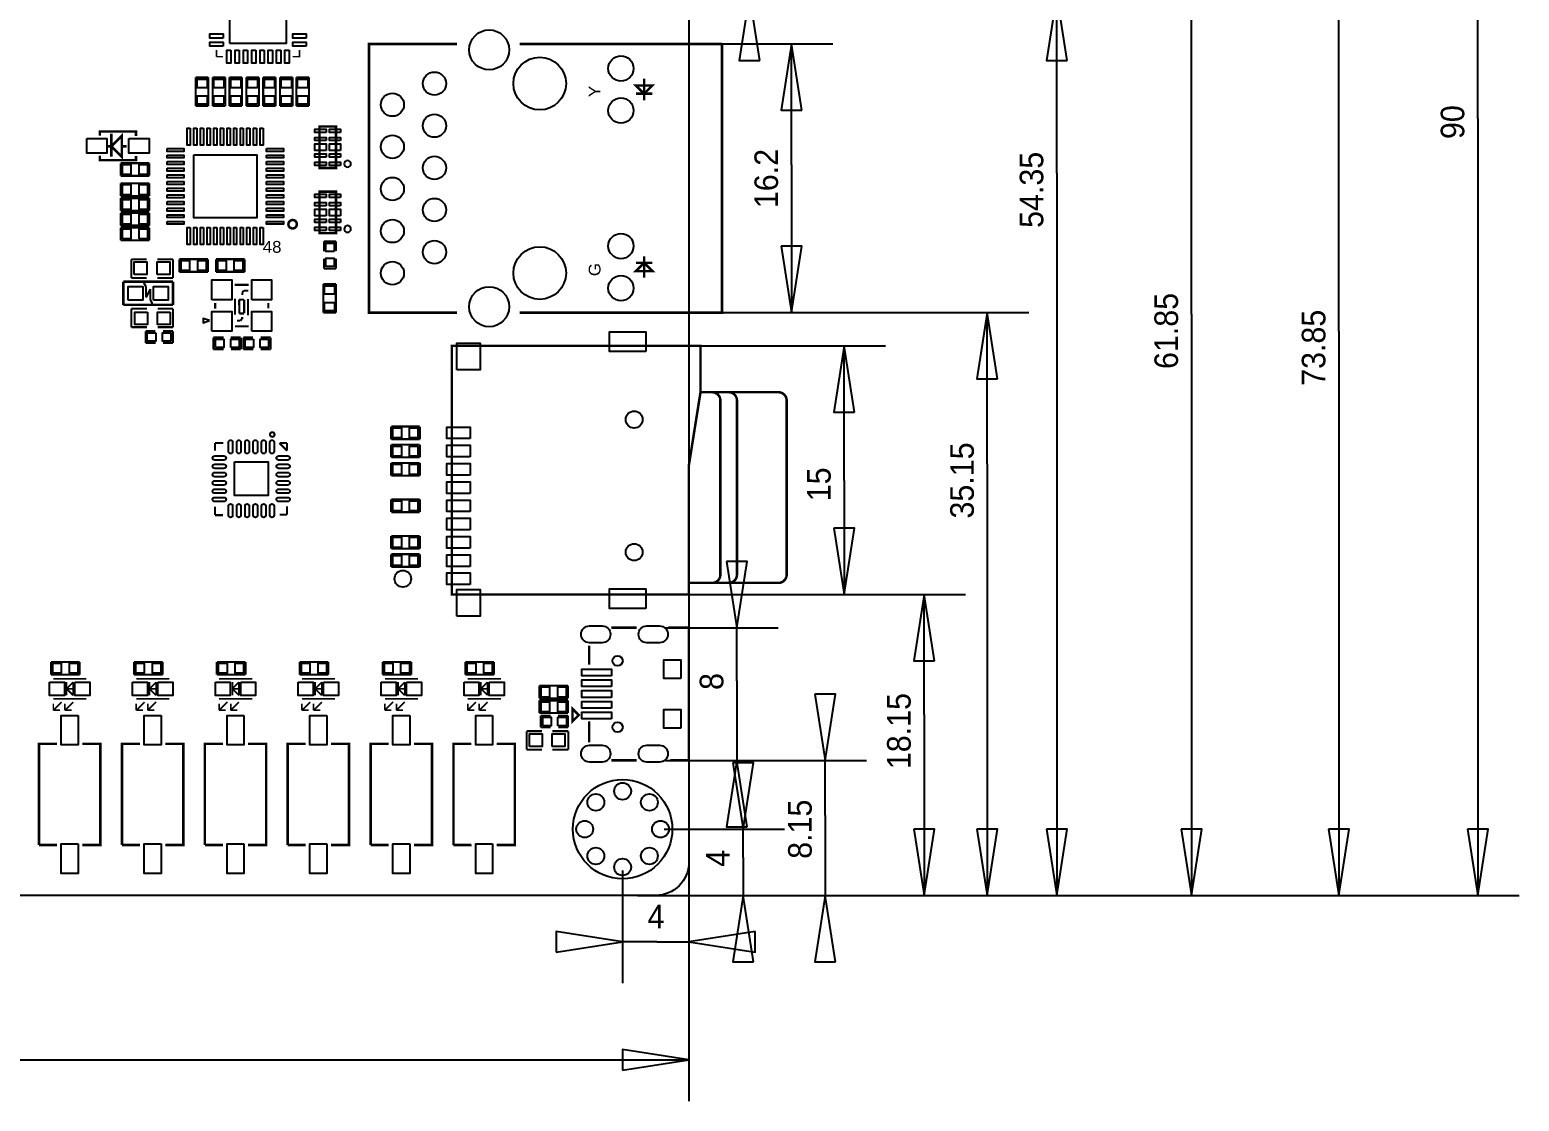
# Model space of a CAD drawing. Extents: x -24 to 175, y -12 to 101.
# Drawn here: x 85.2 to 175.1, y -12.4 to 52.2 of the extents above; entities that cross this region are included whole.
import ezdxf

# ---------------------------------------------------------------- set-up
doc = ezdxf.new("R2010")
doc.units = 0
for name, color, linetype in [('BG_LABEL', 1, 'CONTINUOUS'), ('BG_LABEL-1', 2, 'CONTINUOUS'), ('BG_OUTLINE', 3, 'CONTINUOUS'), ('PG_SILKSCREEN_TOP', 4, 'CONTINUOUS'), ('PIN_TOP', 5, 'CONTINUOUS')]:
    doc.layers.add(name, color=color, linetype=linetype)

msp = doc.modelspace()

# ---------------------------------------------------------------- linework, layer by layer
at = {"layer": 'BG_LABEL'}
for points in [[(164.211, 34.036), (164.211, 73.850119)], [(155.321, 35.052), (155.321, 61.850118)], [(147.193, 43.561), (147.193, 54.350107)], [(123.400134, 51.350164), (133.690995, 51.350164)], [(131.191, 44.069), (131.191, 51.350164)], [(131.191, 44.069), (131.191, 35.150044)], [(147.193, 43.561), (147.193, 0)], [(123.400134, 35.150044), (133.690995, 35.150044)], [(125.358982, 35.150044), (145.501995, 35.150044)], [(143.002, 26.035), (143.002, 35.150044)], [(155.321, 35.052), (155.321, 0)], [(164.211, 34.036), (164.211, 0)], [(120.699886, 33.150023), (136.865995, 33.150023)], [(134.366, 25.019), (134.366, 33.150023)], [(143.002, 26.035), (143.002, 0)], [(134.366, 25.019), (134.366, 18.149799)], [(120.349874, 18.149799), (136.865995, 18.149799)], [(126.278894, 18.149799), (141.691995, 18.149799)], [(139.192, 10.922), (139.192, 18.149799)], [(123.5869, 16.149803), (130.388995, 16.149803)], [(127.889, 12.954), (127.889, 16.149803)], [(127.889, 12.954), (127.889, 8.149819)], [(139.192, 10.922), (139.192, 0)], [(123.5869, 8.149819), (130.388995, 8.149819)], [(126.911329, 8.149819), (135.722995, 8.149819)], [(133.223, 4.826), (133.223, 8.149819)], [(133.223, 4.826), (133.223, 0)], [(121.909281, 0), (166.710995, 0)], [(122.771738, 0), (157.820995, 0)], [(123.231656, 0), (149.692995, 0)], [(124.582809, 0), (145.501995, 0)], [(124.640289, 0), (135.722995, 0)], [(125.272724, 0), (141.691995, 0)]]:
    msp.add_lwpolyline(points, dxfattribs=at)
for points in [[(129.275992, 50.350115), (128.651, 54.350107), (128.026008, 50.350115)], [(147.817992, 50.350115), (147.193, 54.350107), (146.568008, 50.350115)], [(131.815992, 47.350172), (131.191, 51.350164), (130.566008, 47.350172)], [(130.566008, 39.150036), (131.191, 35.150044), (131.815992, 39.150036)], [(143.626992, 31.150052), (143.002, 35.150044), (142.377008, 31.150052)], [(134.990992, 29.150031), (134.366, 33.150023), (133.741008, 29.150031)], [(133.741008, 22.149791), (134.366, 18.149799), (134.990992, 22.149791)], [(127.264008, 20.149795), (127.889, 16.149803), (128.513992, 20.149795)], [(139.816992, 14.149807), (139.192, 18.149799), (138.567008, 14.149807)], [(132.598008, 12.149811), (133.223, 8.149819), (133.847992, 12.149811)], [(128.513992, 4.149827), (127.889, 8.149819), (127.264008, 4.149827)], [(138.567008, 3.999992), (139.192, 0), (139.816992, 3.999992)], [(142.377008, 3.999992), (143.002, 0), (143.626992, 3.999992)], [(146.568008, 3.999992), (147.193, 0), (147.817992, 3.999992)], [(154.696008, 3.999992), (155.321, 0), (155.945992, 3.999992)], [(163.586008, 3.999992), (164.211, 0), (164.835992, 3.999992)], [(133.847992, -3.999992), (133.223, 0), (132.598008, -3.999992)]]:
    msp.add_lwpolyline(points, close=True, dxfattribs=at)
at = {"layer": 'BG_LABEL-1'}
for points in [[(172.593, 46.863), (172.593, 89.999998)], [(172.593, 46.863), (172.593, 0)], [(123.499982, 4.000043), (130.769995, 4.000043)], [(128.27, 2.286), (128.27, 4.000043)], [(125.000004, 1.834515), (125.000004, -5.293995)], [(128.27, 2.286), (128.27, 0)], [(120.999987, 1.500048), (120.999987, -5.293995)], [(124.827335, 0), (130.769995, 0)], [(125.244022, 0), (175.092995, 0)], [(125.000004, -0.379044), (125.000004, -12.405995)], [(123.063, -2.794), (120.999987, -2.794)], [(123.063, -2.794), (125.000004, -2.794)], [(57.531, -9.906), (125.000004, -9.906)]]:
    msp.add_lwpolyline(points, dxfattribs=at)
for points in [[(127.645008, 8.000035), (128.27, 4.000043), (128.894992, 8.000035)], [(171.968008, 3.999992), (172.593, 0), (173.217992, 3.999992)], [(128.894992, -3.999992), (128.27, 0), (127.645008, -3.999992)], [(116.999995, -3.418992), (120.999987, -2.794), (116.999995, -2.169008)], [(128.999996, -2.169008), (125.000004, -2.794), (128.999996, -3.418992)], [(121.000012, -10.530992), (125.000004, -9.906), (121.000012, -9.281008)]]:
    msp.add_lwpolyline(points, close=True, dxfattribs=at)
at = {"layer": 'BG_OUTLINE'}
msp.add_lwpolyline([(0, 1.999996), (0, 88.000002, -0.414213), (1.999996, 89.999998), (123.000008, 89.999998, -0.414212), (125.000004, 88.000002), (125.000004, 1.999996, -0.414212), (123.000008, 0), (1.999996, 0, -0.414212)], format="xyb", close=True, dxfattribs=at)
at = {"layer": 'PG_SILKSCREEN_TOP'}
for points, const_width in [([(111.000108, 51.350164), (105.700144, 51.350164), (105.700144, 35.150044), (111.000108, 35.150044)], 0.150114), ([(114.800202, 35.150044), (127.000076, 35.150044), (127.000076, 51.350164)], 0.150114), ([(127.000076, 51.350164), (114.800202, 51.350164)], 0.150114), ([(96.50001, 50.986004), (96.50001, 50.586005)], 0.1), ([(96.50001, 50.586005), (96.900009, 50.586005)], 0.1), ([(101.100001, 50.586005), (101.5, 50.586005), (101.5, 50.986004)], 0.1), ([(96.012, 49.331905), (95.25, 49.331905)], 0.127), ([(95.25, 49.331905), (95.25, 47.604705)], 0.127), ([(96.012, 47.604705), (96.012, 49.331905)], 0.127), ([(97.028, 49.331905), (96.266, 49.331905)], 0.127), ([(96.266, 49.331905), (96.266, 47.604705)], 0.127), ([(97.028, 47.604705), (97.028, 49.331905)], 0.127), ([(98.044, 49.331905), (97.282, 49.331905)], 0.127), ([(97.282, 49.331905), (97.282, 47.604705)], 0.127), ([(98.044, 47.604705), (98.044, 49.331905)], 0.127), ([(99.06, 49.331905), (98.298, 49.331905)], 0.127), ([(98.298, 49.331905), (98.298, 47.604705)], 0.127), ([(99.06, 47.604705), (99.06, 49.331905)], 0.127), ([(100.076, 49.331905), (99.314, 49.331905)], 0.127), ([(99.314, 49.331905), (99.314, 47.604705)], 0.127), ([(100.076, 47.604705), (100.076, 49.331905)], 0.127), ([(101.092, 49.331905), (100.33, 49.331905)], 0.127), ([(100.33, 49.331905), (100.33, 47.604705)], 0.127), ([(101.092, 47.604705), (101.092, 49.331905)], 0.127), ([(102.0826, 49.331905), (101.3206, 49.331905)], 0.127), ([(101.3206, 49.331905), (101.3206, 47.604705)], 0.127), ([(102.0826, 47.604705), (102.0826, 49.331905)], 0.127), ([(122.30006, 48.35017), (122.30006, 49.250092)], 0.150114), ([(95.25, 47.604705), (96.012, 47.604705)], 0.127), ([(96.266, 47.604705), (97.028, 47.604705)], 0.127), ([(97.282, 47.604705), (98.044, 47.604705)], 0.127), ([(98.298, 47.604705), (99.06, 47.604705)], 0.127), ([(99.314, 47.604705), (100.076, 47.604705)], 0.127), ([(100.33, 47.604705), (101.092, 47.604705)], 0.127), ([(101.3206, 47.604705), (102.0826, 47.604705)], 0.127), ([(121.800188, 48.35017), (122.800186, 48.35017)], 0.150114), ([(122.30006, 48.35017), (122.30006, 47.95012)], 0.150114), ([(91.6432, 45.8089), (91.6432, 46.0756), (89.4588, 46.0756), (89.4588, 45.8216)], 0.1524), ([(90.152195, 45.181495), (90.787195, 44.546495), (90.787195, 45.816495), (90.152195, 45.181495), (89.938911, 45.181495)], 0.1524), ([(90.152195, 44.546495), (90.152195, 45.943495)], 0.1524), ([(90.787195, 45.181495), (91.074189, 45.181495)], 0.1524), ([(89.4588, 44.6151), (89.4588, 44.3484), (91.6432, 44.3484), (91.6432, 44.6024)], 0.1524), ([(92.4433, 44.163005), (90.7161, 44.163005)], 0.127), ([(90.7161, 44.163005), (90.7161, 43.401005)], 0.127), ([(92.4433, 43.401005), (92.4433, 44.163005)], 0.127), ([(90.7161, 43.401005), (92.4433, 43.401005)], 0.127), ([(90.715998, 42.943805), (90.715998, 42.181805)], 0.127), ([(92.443198, 42.943805), (90.715998, 42.943805)], 0.127), ([(90.715998, 42.181805), (92.443198, 42.181805)], 0.127), ([(92.443198, 42.181805), (92.443198, 42.943805)], 0.127), ([(90.7161, 42.054805), (90.7161, 41.292805)], 0.127), ([(92.4433, 42.054805), (90.7161, 42.054805)], 0.127), ([(90.7161, 41.292805), (92.4433, 41.292805)], 0.127), ([(92.4433, 41.292805), (92.4433, 42.054805)], 0.127), ([(92.4433, 41.165805), (90.7161, 41.165805)], 0.127), ([(90.7161, 41.165805), (90.7161, 40.403805)], 0.127), ([(90.7161, 40.403805), (92.4433, 40.403805)], 0.127), ([(92.4433, 40.403805), (92.4433, 41.165805)], 0.127), ([(90.7161, 40.276805), (90.7161, 39.514805)], 0.127), ([(92.4433, 40.276805), (90.7161, 40.276805)], 0.127), ([(90.7161, 39.514805), (92.4433, 39.514805)], 0.127), ([(92.4433, 39.514805), (92.4433, 40.276805)], 0.127), ([(102.990396, 39.448003), (103.701596, 39.448003)], 0.127), ([(102.990396, 38.838403), (102.990396, 39.448003)], 0.127), ([(103.701596, 39.448003), (103.701596, 38.863803)], 0.127), ([(92.2909, 38.361595), (91.3638, 38.361595)], 0.127), ([(91.3638, 38.361595), (91.3638, 37.243995)], 0.127), ([(92.9259, 38.361595), (93.8784, 38.361595)], 0.127), ([(93.8784, 38.361595), (93.8784, 37.243995)], 0.127), ([(94.2594, 38.371805), (94.2594, 37.609805)], 0.127), ([(95.9866, 38.371805), (94.2594, 38.371805)], 0.127), ([(95.9866, 37.609805), (95.9866, 38.371805)], 0.127), ([(96.464603, 38.371805), (96.464603, 37.609805)], 0.127), ([(98.191803, 38.371805), (96.464603, 38.371805)], 0.127), ([(98.191803, 37.609805), (98.191803, 38.371805)], 0.127), ([(102.990396, 37.797003), (102.990396, 38.406603)], 0.127), ([(102.990396, 37.797003), (103.701596, 37.797003)], 0.127), ([(103.701596, 37.797003), (103.701596, 38.406603)], 0.127), ([(122.800186, 38.150038), (121.800188, 38.150038)], 0.150114), ([(122.30006, 38.150038), (122.30006, 38.550088)], 0.150114), ([(122.30006, 38.150038), (122.30006, 37.250116)], 0.150114), ([(90.878406, 37.016893), (93.8784, 37.016893)], 0.150012), ([(90.878406, 35.616896), (90.878406, 37.016893)], 0.150012), ([(91.3638, 37.243995), (92.2909, 37.243995)], 0.127), ([(92.124403, 36.951895), (92.251403, 36.697895)], 0.127), ([(93.8784, 37.243995), (92.9259, 37.243995)], 0.127), ([(93.8784, 37.016893), (93.8784, 35.616896)], 0.150012), ([(94.2594, 37.609805), (95.9866, 37.609805)], 0.127), ([(96.464603, 37.609805), (98.191803, 37.609805)], 0.127), ([(97.587308, 36.827714), (98.447301, 36.827714)], 0.127), ([(103.701596, 36.877244), (102.939596, 36.877244)], 0.127), ([(102.939596, 36.877244), (102.939596, 35.150044)], 0.127), ([(103.701596, 35.150044), (103.701596, 36.877244)], 0.127), ([(92.251403, 36.697895), (92.251403, 36.062895)], 0.127), ([(92.251403, 36.062895), (92.505403, 36.570895)], 0.127), ([(92.505403, 36.570895), (92.505403, 35.935895)], 0.127), ([(92.505403, 35.935895), (92.632403, 35.681895)], 0.127), ([(97.617204, 35.01771), (97.617204, 35.987812)], 0.127), ([(98.167215, 35.927817), (97.867216, 35.927817)], 0.127), ([(97.867216, 35.927817), (97.877122, 35.097695)], 0.127), ([(98.057208, 36.367695), (98.167215, 36.477702)], 0.127), ([(98.057208, 36.217911), (98.057208, 36.367695)], 0.127), ([(98.167215, 36.477702), (98.42721, 36.477702)], 0.127), ([(98.167215, 35.097695), (98.167215, 35.927817)], 0.127), ([(98.40722, 34.987814), (98.40722, 35.977805)], 0.127), ([(93.8784, 35.616896), (90.878406, 35.616896)], 0.150012), ([(91.3638, 34.272195), (91.3638, 35.389795)], 0.127), ([(91.3638, 35.389795), (92.3163, 35.389795)], 0.127), ([(93.8784, 35.389795), (92.9513, 35.389795)], 0.127), ([(93.8784, 34.272195), (93.8784, 35.389795)], 0.127), ([(96.417105, 35.397694), (96.417105, 35.727894)], 0.127), ([(97.877122, 35.097695), (98.167215, 35.097695)], 0.127), ([(99.627106, 35.407905), (99.627106, 35.727894)], 0.127), ([(102.939596, 35.150044), (103.701596, 35.150044)], 0.127), ([(92.3163, 34.272195), (91.3638, 34.272195)], 0.127), ([(92.9513, 34.272195), (93.8784, 34.272195)], 0.127), ([(97.60712, 34.327897), (98.437217, 34.327897)], 0.127), ([(97.727211, 34.667698), (97.947201, 34.667698)], 0.127), ([(97.947201, 34.667698), (98.047302, 34.767799)], 0.127), ([(98.047302, 34.767799), (98.047302, 34.877807)], 0.127), ([(92.224606, 34.030895), (92.808806, 34.030895)], 0.127), ([(92.224606, 33.319695), (92.224606, 34.030895)], 0.127), ([(92.834206, 33.319695), (92.224606, 33.319695)], 0.127), ([(93.875606, 34.030895), (93.266006, 34.030895)], 0.127), ([(93.875606, 33.319695), (93.266006, 33.319695)], 0.127), ([(93.875606, 33.319695), (93.875606, 34.030895)], 0.127), ([(96.316902, 33.647405), (96.316902, 32.936205)], 0.127), ([(96.316902, 33.647405), (96.926502, 33.647405)], 0.127), ([(97.358302, 33.647405), (97.967902, 33.647405)], 0.127), ([(97.967902, 33.647405), (97.967902, 32.936205)], 0.127), ([(98.120098, 33.647405), (98.704298, 33.647405)], 0.127), ([(98.120098, 32.936205), (98.120098, 33.647405)], 0.127), ([(99.771098, 33.647405), (99.161498, 33.647405)], 0.127), ([(99.771098, 32.936205), (99.771098, 33.647405)], 0.127), ([(96.316902, 32.936205), (96.926502, 32.936205)], 0.127), ([(97.967902, 32.936205), (97.383702, 32.936205)], 0.127), ([(98.729698, 32.936205), (98.120098, 32.936205)], 0.127), ([(99.771098, 32.936205), (99.161498, 32.936205)], 0.127), ([(125.700003, 30.349927), (126.399773, 30.349927)], 0.150114), ([(126.299951, 30.349927), (127.399771, 30.349927)], 0.150114), ([(126.899899, 29.849801), (126.899899, 19.349949)], 0.150114), ([(127.399771, 30.349927), (130.399765, 30.349927)], 0.150114), ([(127.899897, 29.849801), (127.899897, 19.349949)], 0.150114), ([(130.899891, 29.849801), (130.899891, 19.349949)], 0.150114), ([(108.766102, 28.280792), (107.038902, 28.280792)], 0.127), ([(107.038902, 28.280792), (107.038902, 27.518792)], 0.127), ([(108.766102, 27.518792), (108.766102, 28.280792)], 0.127), ([(96.413193, 27.284909), (96.921193, 27.284909)], 0.127), ([(96.413193, 26.827709), (96.413193, 27.284909)], 0.127), ([(100.759412, 26.827709), (100.302212, 27.284909)], 0.127), ([(100.302212, 27.284909), (100.759412, 27.284909)], 0.127), ([(100.759412, 27.284909), (100.759412, 26.827709)], 0.127), ([(107.038902, 27.518792), (108.766102, 27.518792)], 0.127), ([(108.766102, 27.180997), (107.038902, 27.180997)], 0.127), ([(107.038902, 27.180997), (107.038902, 26.418997)], 0.127), ([(108.766102, 26.418997), (108.766102, 27.180997)], 0.127), ([(107.038902, 26.418997), (108.766102, 26.418997)], 0.127), ([(108.766102, 26.080949), (107.038902, 26.080949)], 0.127), ([(107.038902, 26.080949), (107.038902, 25.318949)], 0.127), ([(108.766102, 25.318949), (108.766102, 26.080949)], 0.127), ([(107.038902, 25.318949), (108.766102, 25.318949)], 0.127), ([(96.413193, 22.938689), (96.413193, 23.446689)], 0.127), ([(100.759412, 22.964089), (100.759412, 23.472089)], 0.127), ([(108.766102, 23.880801), (107.038902, 23.880801)], 0.127), ([(107.038902, 23.880801), (107.038902, 23.118801)], 0.127), ([(108.766102, 23.118801), (108.766102, 23.880801)], 0.127), ([(96.895793, 22.938689), (96.413193, 22.938689)], 0.127), ([(100.302212, 22.964089), (100.759412, 22.964089)], 0.127), ([(107.038902, 23.118801), (108.766102, 23.118801)], 0.127), ([(108.766102, 21.680907), (107.038902, 21.680907)], 0.127), ([(107.038902, 21.680907), (107.038902, 20.918907)], 0.127), ([(108.766102, 20.918907), (108.766102, 21.680907)], 0.127), ([(107.038902, 20.918907), (108.766102, 20.918907)], 0.127), ([(108.766102, 20.580807), (107.038902, 20.580807)], 0.127), ([(107.038902, 20.580807), (107.038902, 19.818807)], 0.127), ([(107.038902, 19.818807), (108.766102, 19.818807)], 0.127), ([(108.766102, 19.818807), (108.766102, 20.580807)], 0.127), ([(126.399773, 18.849823), (124.999979, 18.849823)], 0.150114), ([(127.399771, 18.849823), (126.399773, 18.849823)], 0.150114), ([(130.399765, 18.849823), (127.399771, 18.849823)], 0.150114), ([(120.324905, 16.149803), (121.848905, 16.149803)], 0.1524), ([(123.753905, 16.149803), (125.000004, 16.149803), (125.000004, 8.149819), (123.880905, 8.149819)], 0.1524), ([(118.980001, 13.927811), (118.980001, 15.070811)], 0.1524), ([(88.248084, 14.085011), (86.520884, 14.085011)], 0.127), ([(86.520884, 14.085011), (86.520884, 13.323011)], 0.127), ([(88.248084, 13.323011), (88.248084, 14.085011)], 0.127), ([(93.248074, 14.085011), (91.520874, 14.085011)], 0.127), ([(91.520874, 14.085011), (91.520874, 13.323011)], 0.127), ([(93.248074, 13.323011), (93.248074, 14.085011)], 0.127), ([(98.248089, 14.085011), (96.520889, 14.085011)], 0.127), ([(96.520889, 14.085011), (96.520889, 13.323011)], 0.127), ([(98.248089, 13.323011), (98.248089, 14.085011)], 0.127), ([(103.248079, 14.085011), (101.520879, 14.085011)], 0.127), ([(101.520879, 14.085011), (101.520879, 13.323011)], 0.127), ([(103.248079, 13.323011), (103.248079, 14.085011)], 0.127), ([(108.248094, 14.085011), (106.520894, 14.085011)], 0.127), ([(106.520894, 14.085011), (106.520894, 13.323011)], 0.127), ([(108.248094, 13.323011), (108.248094, 14.085011)], 0.127), ([(113.24811, 14.085011), (111.52091, 14.085011)], 0.127), ([(111.52091, 14.085011), (111.52091, 13.323011)], 0.127), ([(113.24811, 13.323011), (113.24811, 14.085011)], 0.127), ([(86.520884, 13.323011), (88.248084, 13.323011)], 0.127), ([(86.656316, 13.067005), (88.656312, 13.067005)], 0.100101), ([(87.456416, 12.467107), (87.856517, 12.867107)], 0.100101), ([(87.456416, 12.867107), (87.456416, 12.067108)], 0.100101), ([(87.856517, 12.867107), (87.856517, 12.067108)], 0.100101), ([(91.520874, 13.323011), (93.248074, 13.323011)], 0.127), ([(91.656306, 13.067005), (93.656302, 13.067005)], 0.100101), ([(92.456406, 12.467107), (92.856507, 12.867107)], 0.100101), ([(92.456406, 12.867107), (92.456406, 12.067108)], 0.100101), ([(92.856507, 12.867107), (92.856507, 12.067108)], 0.100101), ([(96.520889, 13.323011), (98.248089, 13.323011)], 0.127), ([(96.656296, 13.067005), (98.656292, 13.067005)], 0.100101), ([(97.456396, 12.467107), (97.856497, 12.867107)], 0.100101), ([(97.456396, 12.867107), (97.456396, 12.067108)], 0.100101), ([(97.856497, 12.867107), (97.856497, 12.067108)], 0.100101), ([(101.520879, 13.323011), (103.248079, 13.323011)], 0.127), ([(101.656312, 13.067005), (103.656308, 13.067005)], 0.100101), ([(102.456412, 12.467107), (102.856513, 12.867107)], 0.100101), ([(102.456412, 12.867107), (102.456412, 12.067108)], 0.100101), ([(102.856513, 12.867107), (102.856513, 12.067108)], 0.100101), ([(106.520894, 13.323011), (108.248094, 13.323011)], 0.127), ([(106.656302, 13.067005), (108.656298, 13.067005)], 0.100101), ([(107.456402, 12.467107), (107.856503, 12.867107)], 0.100101), ([(107.456402, 12.867107), (107.456402, 12.067108)], 0.100101), ([(107.856503, 12.867107), (107.856503, 12.067108)], 0.100101), ([(111.52091, 13.323011), (113.24811, 13.323011)], 0.127), ([(111.656317, 13.067005), (113.656313, 13.067005)], 0.100101), ([(112.456417, 12.467107), (112.856518, 12.867107)], 0.100101), ([(112.456417, 12.867107), (112.456417, 12.067108)], 0.100101), ([(112.856518, 12.867107), (112.856518, 12.067108)], 0.100101), ([(117.708705, 12.650292), (115.981505, 12.650292)], 0.127), ([(115.981505, 12.650292), (115.981505, 11.888292)], 0.127), ([(117.708705, 11.888292), (117.708705, 12.650292)], 0.127), ([(86.656316, 11.86721), (88.656312, 11.86721)], 0.100101), ([(87.156417, 11.667007), (86.656316, 11.16711)], 0.100101), ([(87.856517, 11.667007), (87.356315, 11.16711)], 0.100101), ([(87.406404, 12.467107), (87.906504, 12.467107)], 0.100101), ([(87.856517, 12.067108), (87.456416, 12.467107)], 0.100101), ([(91.656306, 11.86721), (93.656302, 11.86721)], 0.100101), ([(92.156407, 11.667007), (91.656306, 11.16711)], 0.100101), ([(92.856507, 11.667007), (92.356305, 11.16711)], 0.100101), ([(92.406394, 12.467107), (92.906494, 12.467107)], 0.100101), ([(92.856507, 12.067108), (92.456406, 12.467107)], 0.100101), ([(96.656296, 11.86721), (98.656292, 11.86721)], 0.100101), ([(97.156397, 11.667007), (96.656296, 11.16711)], 0.100101), ([(97.856497, 11.667007), (97.356295, 11.16711)], 0.100101), ([(97.406384, 12.467107), (97.906484, 12.467107)], 0.100101), ([(97.856497, 12.067108), (97.456396, 12.467107)], 0.100101), ([(101.656312, 11.86721), (103.656308, 11.86721)], 0.100101), ([(102.156412, 11.667007), (101.656312, 11.16711)], 0.100101), ([(102.856513, 11.667007), (102.35631, 11.16711)], 0.100101), ([(102.406399, 12.467107), (102.9065, 12.467107)], 0.100101), ([(102.856513, 12.067108), (102.456412, 12.467107)], 0.100101), ([(106.656302, 11.86721), (108.656298, 11.86721)], 0.100101), ([(107.156402, 11.667007), (106.656302, 11.16711)], 0.100101), ([(107.856503, 11.667007), (107.3563, 11.16711)], 0.100101), ([(107.406389, 12.467107), (107.90649, 12.467107)], 0.100101), ([(107.856503, 12.067108), (107.456402, 12.467107)], 0.100101), ([(111.656317, 11.86721), (113.656313, 11.86721)], 0.100101), ([(112.156418, 11.667007), (111.656317, 11.16711)], 0.100101), ([(112.856518, 11.667007), (112.356316, 11.16711)], 0.100101), ([(112.406405, 12.467107), (112.906505, 12.467107)], 0.100101), ([(112.856518, 12.067108), (112.456417, 12.467107)], 0.100101), ([(115.981505, 11.888292), (117.708705, 11.888292)], 0.127), ([(117.708705, 11.761292), (115.981505, 11.761292)], 0.127), ([(115.981505, 11.761292), (115.981505, 10.999292)], 0.127), ([(117.708705, 10.999292), (117.708705, 11.761292)], 0.127), ([(86.656316, 11.567211), (86.656316, 11.16711)], 0.100101), ([(86.656316, 11.16711), (87.056417, 11.16711)], 0.100101), ([(87.356315, 11.567211), (87.356315, 11.16711)], 0.100101), ([(87.356315, 11.16711), (87.756416, 11.16711)], 0.100101), ([(91.656306, 11.567211), (91.656306, 11.16711)], 0.100101), ([(91.656306, 11.16711), (92.056407, 11.16711)], 0.100101), ([(92.356305, 11.567211), (92.356305, 11.16711)], 0.100101), ([(92.356305, 11.16711), (92.756406, 11.16711)], 0.100101), ([(96.656296, 11.567211), (96.656296, 11.16711)], 0.100101), ([(96.656296, 11.16711), (97.056397, 11.16711)], 0.100101), ([(97.356295, 11.567211), (97.356295, 11.16711)], 0.100101), ([(97.356295, 11.16711), (97.756396, 11.16711)], 0.100101), ([(101.656312, 11.567211), (101.656312, 11.16711)], 0.100101), ([(101.656312, 11.16711), (102.056413, 11.16711)], 0.100101), ([(102.35631, 11.567211), (102.35631, 11.16711)], 0.100101), ([(102.35631, 11.16711), (102.756411, 11.16711)], 0.100101), ([(106.656302, 11.567211), (106.656302, 11.16711)], 0.100101), ([(106.656302, 11.16711), (107.056403, 11.16711)], 0.100101), ([(107.3563, 11.567211), (107.3563, 11.16711)], 0.100101), ([(107.3563, 11.16711), (107.756401, 11.16711)], 0.100101), ([(111.656317, 11.567211), (111.656317, 11.16711)], 0.100101), ([(111.656317, 11.16711), (112.056418, 11.16711)], 0.100101), ([(112.356316, 11.567211), (112.356316, 11.16711)], 0.100101), ([(112.356316, 11.16711), (112.756417, 11.16711)], 0.100101), ([(115.981505, 10.999292), (117.708705, 10.999292)], 0.127), ([(116.057705, 10.846892), (116.057705, 10.135692)], 0.127), ([(116.057705, 10.846892), (116.667305, 10.846892)], 0.127), ([(117.099105, 10.846892), (117.708705, 10.846892)], 0.127), ([(117.708705, 10.846892), (117.708705, 10.135692)], 0.127), ([(116.133905, 9.907092), (115.206805, 9.907092)], 0.127), ([(115.206805, 9.907092), (115.206805, 8.789492)], 0.127), ([(116.057705, 10.135692), (116.667305, 10.135692)], 0.127), ([(116.768905, 9.907092), (117.721405, 9.907092)], 0.127), ([(117.708705, 10.135692), (117.124505, 10.135692)], 0.127), ([(117.721405, 9.907092), (117.721405, 8.789492)], 0.127), ([(118.980001, 9.228811), (118.980001, 10.498811)], 0.1524), ([(85.796603, 3.042006), (85.796603, 9.142019), (86.88451, 9.142019)], 0.1524), ([(88.40851, 9.142019), (89.496417, 9.142019), (89.496417, 3.042006), (88.40851, 3.042006)], 0.1524), ([(90.796593, 3.042006), (90.796593, 9.142019), (91.8845, 9.142019)], 0.1524), ([(93.4085, 9.142019), (94.496407, 9.142019), (94.496407, 3.042006), (93.4085, 3.042006)], 0.1524), ([(95.796583, 3.042006), (95.796583, 9.142019), (96.88449, 9.142019)], 0.1524), ([(98.40849, 9.142019), (99.496397, 9.142019), (99.496397, 3.042006), (98.40849, 3.042006)], 0.1524), ([(100.796598, 3.042006), (100.796598, 9.142019), (101.884505, 9.142019)], 0.1524), ([(103.408505, 9.142019), (104.496413, 9.142019), (104.496413, 3.042006), (103.408505, 3.042006)], 0.1524), ([(105.796588, 3.042006), (105.796588, 9.142019), (106.884495, 9.142019)], 0.1524), ([(108.408495, 9.142019), (109.496403, 9.142019), (109.496403, 3.042006), (108.408495, 3.042006)], 0.1524), ([(110.796603, 3.042006), (110.796603, 9.142019), (111.884511, 9.142019)], 0.1524), ([(113.408511, 9.142019), (114.496418, 9.142019), (114.496418, 3.042006), (113.408511, 3.042006)], 0.1524), ([(115.206805, 8.789492), (116.133905, 8.789492)], 0.127), ([(117.721405, 8.789492), (116.768905, 8.789492)], 0.127), ([(121.848905, 8.149819), (120.324905, 8.149819)], 0.1524), ([(86.88451, 3.044012), (85.796603, 3.042006)], 0.1524), ([(91.8845, 3.044012), (90.796593, 3.042006)], 0.1524), ([(96.88449, 3.044012), (95.796583, 3.042006)], 0.1524), ([(101.884505, 3.044012), (100.796598, 3.042006)], 0.1524), ([(106.884495, 3.044012), (105.796588, 3.042006)], 0.1524), ([(111.884511, 3.044012), (110.796603, 3.042006)], 0.1524)]:
    msp.add_lwpolyline(points, dxfattribs=dict(at, const_width=const_width))
for points, const_width in [([(121.800188, 48.850042), (122.800186, 48.850042), (122.30006, 48.35017)], 0.150114), ([(103.710994, 43.870296), (103.710994, 46.370316), (102.710996, 46.370316), (102.710996, 43.870296)], 0.150012), ([(103.710994, 39.94498), (103.710994, 42.445), (102.710996, 42.445), (102.710996, 39.94498)], 0.150012), ([(122.800186, 37.650166), (121.800188, 37.650166), (122.30006, 38.150038)], 0.150114), ([(124.999979, 18.149799), (124.999979, 25.949885), (125.700003, 30.349927), (125.700003, 33.150023), (110.699779, 33.150023), (110.699779, 18.149799)], 0.150114), ([(117.975405, 10.879811), (117.975405, 11.260811), (118.356405, 10.879811), (117.975405, 10.498811)], 0.1524)]:
    msp.add_lwpolyline(points, close=True, dxfattribs=dict(at, const_width=const_width))
for points in [[(104.610992, 44.120308, 1), (104.210998, 44.120304, 1)], [(104.610992, 40.194992, 1), (104.210998, 40.194988, 1)]]:
    msp.add_lwpolyline(points, format="xyb", close=True, dxfattribs=at)
for points, const_width in [([(101.346, 40.480005, 1), (100.838, 40.480005, 1)], 0.1524), ([(100.000791, 27.798497, 1), (99.727411, 27.798497, 1)], 0.127)]:
    msp.add_lwpolyline(points, format="xyb", close=True, dxfattribs=dict(at, const_width=const_width))
msp.add_lwpolyline([(96.0755, 34.671), (95.6945, 34.798), (95.6945, 34.544)], close=True, dxfattribs=at)
at = {"layer": 'PG_SILKSCREEN_TOP', "const_width": 0.150114}
for points in [[(126.399773, 30.349927, -0.414352), (126.899899, 29.849801)], [(127.399771, 30.349927, -0.414353), (127.899897, 29.849801)], [(130.399765, 30.349927, -0.414355), (130.899891, 29.849801)], [(126.899899, 19.349949, -0.414324), (126.399773, 18.849823)], [(127.899897, 19.349949, -0.414324), (127.399771, 18.849823)], [(130.899891, 19.349949, -0.414327), (130.399765, 18.849823)]]:
    msp.add_lwpolyline(points, format="xyb", dxfattribs=at)
at = {"layer": 'PIN_TOP'}
for points in [[(97.300009, 51.386003), (97.300009, 54.785997), (100.700002, 54.785997), (100.700002, 51.386003)], [(96.90006, 51.711034), (96.09996, 51.711034), (96.09996, 51.960945), (96.90006, 51.960945)], [(96.90006, 51.211035), (96.09996, 51.211035), (96.09996, 51.460946), (96.90006, 51.460946)], [(101.90005, 51.711034), (101.09995, 51.711034), (101.09995, 51.960945), (101.90005, 51.960945)], [(101.90005, 51.211035), (101.09995, 51.211035), (101.09995, 51.460946), (101.90005, 51.460946)], [(97.374951, 50.986055), (97.374951, 50.185955), (97.125041, 50.185955), (97.125041, 50.986055)], [(97.87495, 50.986055), (97.87495, 50.185955), (97.62504, 50.185955), (97.62504, 50.986055)], [(98.374949, 50.986055), (98.374949, 50.185955), (98.125039, 50.185955), (98.125039, 50.986055)], [(98.874948, 50.986055), (98.874948, 50.185955), (98.625038, 50.185955), (98.625038, 50.986055)], [(99.374973, 50.986055), (99.374973, 50.185955), (99.125062, 50.185955), (99.125062, 50.986055)], [(99.874972, 50.986055), (99.874972, 50.185955), (99.625061, 50.185955), (99.625061, 50.986055)], [(100.374971, 50.986055), (100.374971, 50.185955), (100.12506, 50.185955), (100.12506, 50.986055)], [(100.87497, 50.986055), (100.87497, 50.185955), (100.625059, 50.185955), (100.625059, 50.986055)], [(95.9358, 48.714406), (95.3262, 48.714406), (95.3262, 49.222406), (95.9358, 49.222406)], [(96.9518, 48.714406), (96.3422, 48.714406), (96.3422, 49.222406), (96.9518, 49.222406)], [(97.9678, 48.714406), (97.3582, 48.714406), (97.3582, 49.222406), (97.9678, 49.222406)], [(98.9838, 48.714406), (98.3742, 48.714406), (98.3742, 49.222406), (98.9838, 49.222406)], [(99.9998, 48.714406), (99.3902, 48.714406), (99.3902, 49.222406), (99.9998, 49.222406)], [(100.4062, 49.222406), (101.0158, 49.222406), (101.0158, 48.714406), (100.4062, 48.714406)], [(101.3968, 49.222406), (102.0064, 49.222406), (102.0064, 48.714406), (101.3968, 48.714406)], [(95.9358, 47.714205), (95.3262, 47.714205), (95.3262, 48.222205), (95.9358, 48.222205)], [(96.9518, 47.714205), (96.3422, 47.714205), (96.3422, 48.222205), (96.9518, 48.222205)], [(97.9678, 47.714205), (97.3582, 47.714205), (97.3582, 48.222205), (97.9678, 48.222205)], [(98.9838, 47.714205), (98.3742, 47.714205), (98.3742, 48.222205), (98.9838, 48.222205)], [(99.9998, 47.714205), (99.3902, 47.714205), (99.3902, 48.222205), (99.9998, 48.222205)], [(100.4062, 48.222205), (101.0158, 48.222205), (101.0158, 47.714205), (100.4062, 47.714205)], [(101.3968, 48.222205), (102.0064, 48.222205), (102.0064, 47.714205), (101.3968, 47.714205)], [(94.917006, 46.273999), (94.917006, 45.257999), (94.739206, 45.257999), (94.739206, 46.273999)], [(95.316802, 46.273999), (95.316802, 45.257999), (95.139002, 45.257999), (95.139002, 46.273999)], [(95.716903, 46.273999), (95.716903, 45.257999), (95.539103, 45.257999), (95.539103, 46.273999)], [(96.116902, 46.273999), (96.116902, 45.257999), (95.939102, 45.257999), (95.939102, 46.273999)], [(96.517003, 46.273999), (96.517003, 45.257999), (96.339203, 45.257999), (96.339203, 46.273999)], [(96.917002, 46.273999), (96.917002, 45.257999), (96.739202, 45.257999), (96.739202, 46.273999)], [(97.316798, 46.273999), (97.316798, 45.257999), (97.138998, 45.257999), (97.138998, 46.273999)], [(97.716797, 46.273999), (97.716797, 45.257999), (97.538997, 45.257999), (97.538997, 46.273999)], [(98.116898, 46.273999), (98.116898, 45.257999), (97.939098, 45.257999), (97.939098, 46.273999)], [(98.516897, 46.273999), (98.516897, 45.257999), (98.339097, 45.257999), (98.339097, 46.273999)], [(98.916998, 46.273999), (98.916998, 45.257999), (98.739198, 45.257999), (98.739198, 46.273999)], [(99.316794, 46.273999), (99.316794, 45.257999), (99.138994, 45.257999), (99.138994, 46.273999)], [(103.110995, 46.020355), (102.430986, 46.020355), (102.430986, 46.220253), (103.110995, 46.220253)], [(103.991004, 46.020355), (103.310995, 46.020355), (103.310995, 46.220253), (103.991004, 46.220253)], [(88.6714, 45.6565), (89.8906, 45.6565), (89.8906, 44.7675), (88.6714, 44.7675)], [(91.2114, 45.6565), (92.4306, 45.6565), (92.4306, 44.7675), (91.2114, 44.7675)], [(93.520006, 45.054799), (94.536006, 45.054799), (94.536006, 44.876999), (93.520006, 44.876999)], [(99.519994, 45.054799), (100.535994, 45.054799), (100.535994, 44.876999), (99.519994, 44.876999)], [(103.110995, 45.520356), (102.430986, 45.520356), (102.430986, 45.720254), (103.110995, 45.720254)], [(103.110995, 44.920306), (102.430986, 44.920306), (102.430986, 45.320306), (103.110995, 45.320306)], [(103.991004, 45.520356), (103.310995, 45.520356), (103.310995, 45.720254), (103.991004, 45.720254)], [(103.991004, 44.920306), (103.310995, 44.920306), (103.310995, 45.320306), (103.991004, 45.320306)], [(91.333599, 44.086805), (91.333599, 43.477205), (90.825599, 43.477205), (90.825599, 44.086805)], [(92.333801, 44.086805), (92.333801, 43.477205), (91.825801, 43.477205), (91.825801, 44.086805)], [(93.520006, 44.655003), (94.536006, 44.655003), (94.536006, 44.477203), (93.520006, 44.477203)], [(93.520006, 44.254903), (94.536006, 44.254903), (94.536006, 44.077103), (93.520006, 44.077103)], [(95.123, 44.671005), (98.933, 44.671005), (98.933, 40.861005), (95.123, 40.861005)], [(99.519994, 44.655003), (100.535994, 44.655003), (100.535994, 44.477203), (99.519994, 44.477203)], [(99.519994, 44.254903), (100.535994, 44.254903), (100.535994, 44.077103), (99.519994, 44.077103)], [(103.110995, 44.520358), (102.430986, 44.520358), (102.430986, 44.720256), (103.110995, 44.720256)], [(103.110995, 44.020359), (102.430986, 44.020359), (102.430986, 44.220257), (103.110995, 44.220257)], [(103.991004, 44.520358), (103.310995, 44.520358), (103.310995, 44.720256), (103.991004, 44.720256)], [(103.991004, 44.020359), (103.310995, 44.020359), (103.310995, 44.220257), (103.991004, 44.220257)], [(93.520006, 43.854903), (94.536006, 43.854903), (94.536006, 43.677103), (93.520006, 43.677103)], [(93.520006, 43.454803), (94.536006, 43.454803), (94.536006, 43.277003), (93.520006, 43.277003)], [(99.519994, 43.854903), (100.535994, 43.854903), (100.535994, 43.677103), (99.519994, 43.677103)], [(99.519994, 43.454803), (100.535994, 43.454803), (100.535994, 43.277003), (99.519994, 43.277003)], [(90.825498, 42.258005), (90.825498, 42.867605), (91.333498, 42.867605), (91.333498, 42.258005)], [(91.825699, 42.258005), (91.825699, 42.867605), (92.333699, 42.867605), (92.333699, 42.258005)], [(93.520006, 43.054803), (94.536006, 43.054803), (94.536006, 42.877003), (93.520006, 42.877003)], [(93.520006, 42.655007), (94.536006, 42.655007), (94.536006, 42.477207), (93.520006, 42.477207)], [(93.520006, 42.255008), (94.536006, 42.255008), (94.536006, 42.077208), (93.520006, 42.077208)], [(99.519994, 43.054803), (100.535994, 43.054803), (100.535994, 42.877003), (99.519994, 42.877003)], [(99.519994, 42.655007), (100.535994, 42.655007), (100.535994, 42.477207), (99.519994, 42.477207)], [(99.519994, 42.255008), (100.535994, 42.255008), (100.535994, 42.077208), (99.519994, 42.077208)], [(103.110995, 42.095039), (102.430986, 42.095039), (102.430986, 42.294937), (103.110995, 42.294937)], [(103.991004, 42.095039), (103.310995, 42.095039), (103.310995, 42.294937), (103.991004, 42.294937)], [(90.825599, 41.369005), (90.825599, 41.978605), (91.333599, 41.978605), (91.333599, 41.369005)], [(91.825801, 41.369005), (91.825801, 41.978605), (92.333801, 41.978605), (92.333801, 41.369005)], [(93.520006, 41.854907), (94.536006, 41.854907), (94.536006, 41.677107), (93.520006, 41.677107)], [(93.520006, 41.454908), (94.536006, 41.454908), (94.536006, 41.277108), (93.520006, 41.277108)], [(99.519994, 41.854907), (100.535994, 41.854907), (100.535994, 41.677107), (99.519994, 41.677107)], [(99.519994, 41.454908), (100.535994, 41.454908), (100.535994, 41.277108), (99.519994, 41.277108)], [(103.110995, 41.59504), (102.430986, 41.59504), (102.430986, 41.794938), (103.110995, 41.794938)], [(103.110995, 40.99499), (102.430986, 40.99499), (102.430986, 41.39499), (103.110995, 41.39499)], [(103.991004, 41.59504), (103.310995, 41.59504), (103.310995, 41.794938), (103.991004, 41.794938)], [(103.991004, 40.99499), (103.310995, 40.99499), (103.310995, 41.39499), (103.991004, 41.39499)], [(91.333599, 41.089605), (91.333599, 40.480005), (90.825599, 40.480005), (90.825599, 41.089605)], [(92.333801, 41.089605), (92.333801, 40.480005), (91.825801, 40.480005), (91.825801, 41.089605)], [(93.520006, 41.054807), (94.536006, 41.054807), (94.536006, 40.877007), (93.520006, 40.877007)], [(93.520006, 40.655011), (94.536006, 40.655011), (94.536006, 40.477211), (93.520006, 40.477211)], [(99.519994, 41.054807), (100.535994, 41.054807), (100.535994, 40.877007), (99.519994, 40.877007)], [(99.519994, 40.655011), (100.535994, 40.655011), (100.535994, 40.477211), (99.519994, 40.477211)], [(103.110995, 40.595042), (102.430986, 40.595042), (102.430986, 40.79494), (103.110995, 40.79494)], [(103.991004, 40.595042), (103.310995, 40.595042), (103.310995, 40.79494), (103.991004, 40.79494)], [(90.825599, 39.591005), (90.825599, 40.200605), (91.333599, 40.200605), (91.333599, 39.591005)], [(91.825801, 39.591005), (91.825801, 40.200605), (92.333801, 40.200605), (92.333801, 39.591005)], [(94.917006, 40.274011), (94.917006, 39.258011), (94.739206, 39.258011), (94.739206, 40.274011)], [(95.316802, 40.274011), (95.316802, 39.258011), (95.139002, 39.258011), (95.139002, 40.274011)], [(95.716903, 40.274011), (95.716903, 39.258011), (95.539103, 39.258011), (95.539103, 40.274011)], [(96.116902, 40.274011), (96.116902, 39.258011), (95.939102, 39.258011), (95.939102, 40.274011)], [(96.517003, 40.274011), (96.517003, 39.258011), (96.339203, 39.258011), (96.339203, 40.274011)], [(96.917002, 40.274011), (96.917002, 39.258011), (96.739202, 39.258011), (96.739202, 40.274011)], [(97.316798, 40.274011), (97.316798, 39.258011), (97.138998, 39.258011), (97.138998, 40.274011)], [(97.716797, 40.274011), (97.716797, 39.258011), (97.538997, 39.258011), (97.538997, 40.274011)], [(98.116898, 40.274011), (98.116898, 39.258011), (97.939098, 39.258011), (97.939098, 40.274011)], [(98.516897, 40.274011), (98.516897, 39.258011), (98.339097, 39.258011), (98.339097, 40.274011)], [(98.916998, 40.274011), (98.916998, 39.258011), (98.739198, 39.258011), (98.739198, 40.274011)], [(99.316794, 40.274011), (99.316794, 39.258011), (99.138994, 39.258011), (99.138994, 40.274011)], [(103.110995, 40.095043), (102.430986, 40.095043), (102.430986, 40.294941), (103.110995, 40.294941)], [(103.991004, 40.095043), (103.310995, 40.095043), (103.310995, 40.294941), (103.991004, 40.294941)], [(103.599996, 38.838403), (103.091996, 38.838403), (103.091996, 39.346403), (103.599996, 39.346403)], [(91.5416, 37.447195), (91.5416, 38.209195), (92.3036, 38.209195), (92.3036, 37.447195)], [(92.9132, 37.447195), (92.9132, 38.209195), (93.6752, 38.209195), (93.6752, 37.447195)], [(94.368899, 37.686005), (94.368899, 38.295605), (94.876899, 38.295605), (94.876899, 37.686005)], [(95.369101, 37.686005), (95.369101, 38.295605), (95.877101, 38.295605), (95.877101, 37.686005)], [(96.574102, 37.686005), (96.574102, 38.295605), (97.082102, 38.295605), (97.082102, 37.686005)], [(97.574303, 37.686005), (97.574303, 38.295605), (98.082303, 38.295605), (98.082303, 37.686005)], [(103.599996, 37.924003), (103.091996, 37.924003), (103.091996, 38.432003), (103.599996, 38.432003)], [(96.227367, 35.927868), (96.227367, 37.127764), (97.427263, 37.127764), (97.427263, 35.927868)], [(98.627159, 35.927868), (98.627159, 37.127764), (99.827055, 37.127764), (99.827055, 35.927868)], [(91.171903, 35.910495), (91.171903, 36.723295), (92.060903, 36.723295), (92.060903, 35.910495)], [(92.695903, 35.910495), (92.695903, 36.723295), (93.584903, 36.723295), (93.584903, 35.910495)], [(103.015796, 36.767745), (103.625396, 36.767745), (103.625396, 36.259745), (103.015796, 36.259745)], [(92.329, 35.186595), (92.329, 34.424595), (91.567, 34.424595), (91.567, 35.186595)], [(93.7006, 35.186595), (93.7006, 34.424595), (92.9386, 34.424595), (92.9386, 35.186595)], [(96.227367, 34.027847), (96.227367, 35.227743), (97.427263, 35.227743), (97.427263, 34.027847)], [(98.627159, 34.027847), (98.627159, 35.227743), (99.827055, 35.227743), (99.827055, 34.027847)], [(103.015796, 35.767543), (103.625396, 35.767543), (103.625396, 35.259543), (103.015796, 35.259543)], [(92.834206, 33.929295), (92.834206, 33.421295), (92.326206, 33.421295), (92.326206, 33.929295)], [(93.748606, 33.929295), (93.748606, 33.421295), (93.240606, 33.421295), (93.240606, 33.929295)], [(96.443902, 33.037805), (96.443902, 33.545805), (96.951902, 33.545805), (96.951902, 33.037805)], [(97.358302, 33.037805), (97.358302, 33.545805), (97.866302, 33.545805), (97.866302, 33.037805)], [(98.729698, 33.545805), (98.729698, 33.037805), (98.221698, 33.037805), (98.221698, 33.545805)], [(99.644098, 33.545805), (99.644098, 33.037805), (99.136098, 33.037805), (99.136098, 33.545805)], [(110.999778, 31.700089), (110.999778, 33.299984), (112.399775, 33.299984), (112.399775, 31.700089)], [(122.399908, 32.800011), (120.200014, 32.800011), (120.200014, 33.999907), (122.399908, 33.999907)], [(107.656401, 28.204592), (107.656401, 27.594992), (107.148401, 27.594992), (107.148401, 28.204592)], [(108.656603, 28.204592), (108.656603, 27.594992), (108.148603, 27.594992), (108.148603, 28.204592)], [(111.799827, 27.549843), (110.39983, 27.549843), (110.39983, 28.249842), (111.799827, 28.249842)], [(107.656401, 27.104797), (107.656401, 26.495197), (107.148401, 26.495197), (107.148401, 27.104797)], [(108.656603, 27.104797), (108.656603, 26.495197), (108.148603, 26.495197), (108.148603, 27.104797)], [(111.799827, 26.450023), (110.39983, 26.450023), (110.39983, 27.150022), (111.799827, 27.150022)], [(97.582101, 26.147497), (99.614101, 26.147497), (99.614101, 24.115497), (97.582101, 24.115497)], [(107.656401, 26.004749), (107.656401, 25.395149), (107.148401, 25.395149), (107.148401, 26.004749)], [(108.656603, 26.004749), (108.656603, 25.395149), (108.148603, 25.395149), (108.148603, 26.004749)], [(111.799827, 25.349949), (110.39983, 25.349949), (110.39983, 26.049948), (111.799827, 26.049948)], [(111.799827, 24.249875), (110.39983, 24.249875), (110.39983, 24.949874), (111.799827, 24.949874)], [(107.656401, 23.804601), (107.656401, 23.195001), (107.148401, 23.195001), (107.148401, 23.804601)], [(108.656603, 23.804601), (108.656603, 23.195001), (108.148603, 23.195001), (108.148603, 23.804601)], [(111.799827, 23.149801), (110.39983, 23.149801), (110.39983, 23.8498), (111.799827, 23.8498)], [(111.799827, 22.049981), (110.39983, 22.049981), (110.39983, 22.74998), (111.799827, 22.74998)], [(107.656401, 21.604707), (107.656401, 20.995107), (107.148401, 20.995107), (107.148401, 21.604707)], [(108.656603, 21.604707), (108.656603, 20.995107), (108.148603, 20.995107), (108.148603, 21.604707)], [(111.799827, 20.949907), (110.39983, 20.949907), (110.39983, 21.649906), (111.799827, 21.649906)], [(107.656401, 20.504607), (107.656401, 19.895007), (107.148401, 19.895007), (107.148401, 20.504607)], [(108.656603, 20.504607), (108.656603, 19.895007), (108.148603, 19.895007), (108.148603, 20.504607)], [(111.799827, 19.849833), (110.39983, 19.849833), (110.39983, 20.549832), (111.799827, 20.549832)], [(111.799827, 18.750013), (110.39983, 18.750013), (110.39983, 19.450012), (111.799827, 19.450012)], [(110.999778, 16.849979), (110.999778, 18.449874), (112.399775, 18.449874), (112.399775, 16.849979)], [(122.399908, 17.299915), (120.200014, 17.299915), (120.200014, 18.499811), (122.399908, 18.499811)], [(87.138383, 14.008811), (87.138383, 13.399211), (86.630383, 13.399211), (86.630383, 14.008811)], [(88.138584, 14.008811), (88.138584, 13.399211), (87.630584, 13.399211), (87.630584, 14.008811)], [(92.138373, 14.008811), (92.138373, 13.399211), (91.630373, 13.399211), (91.630373, 14.008811)], [(93.138574, 14.008811), (93.138574, 13.399211), (92.630574, 13.399211), (92.630574, 14.008811)], [(97.138388, 14.008811), (97.138388, 13.399211), (96.630388, 13.399211), (96.630388, 14.008811)], [(98.13859, 14.008811), (98.13859, 13.399211), (97.63059, 13.399211), (97.63059, 14.008811)], [(102.138378, 14.008811), (102.138378, 13.399211), (101.630378, 13.399211), (101.630378, 14.008811)], [(103.13858, 14.008811), (103.13858, 13.399211), (102.63058, 13.399211), (102.63058, 14.008811)], [(107.138394, 14.008811), (107.138394, 13.399211), (106.630394, 13.399211), (106.630394, 14.008811)], [(108.138595, 14.008811), (108.138595, 13.399211), (107.630595, 13.399211), (107.630595, 14.008811)], [(112.138409, 14.008811), (112.138409, 13.399211), (111.630409, 13.399211), (111.630409, 14.008811)], [(113.13861, 14.008811), (113.13861, 13.399211), (112.63061, 13.399211), (112.63061, 14.008811)], [(120.324905, 13.246608), (118.546905, 13.246608), (118.546905, 13.653008), (120.324905, 13.653008)], [(124.508006, 13.091109), (123.492006, 13.091109), (123.492006, 14.208709), (124.508006, 14.208709)], [(86.43446, 12.867157), (87.334357, 12.867157), (87.334357, 12.067057), (86.43446, 12.067057)], [(87.95846, 12.867157), (88.858357, 12.867157), (88.858357, 12.067057), (87.95846, 12.067057)], [(91.43445, 12.867157), (92.334347, 12.867157), (92.334347, 12.067057), (91.43445, 12.067057)], [(92.95845, 12.867157), (93.858347, 12.867157), (93.858347, 12.067057), (92.95845, 12.067057)], [(96.43444, 12.867157), (97.334337, 12.867157), (97.334337, 12.067057), (96.43444, 12.067057)], [(97.95844, 12.867157), (98.858337, 12.867157), (98.858337, 12.067057), (97.95844, 12.067057)], [(101.434456, 12.867157), (102.334352, 12.867157), (102.334352, 12.067057), (101.434456, 12.067057)], [(102.958456, 12.867157), (103.858352, 12.867157), (103.858352, 12.067057), (102.958456, 12.067057)], [(106.434446, 12.867157), (107.334342, 12.867157), (107.334342, 12.067057), (106.434446, 12.067057)], [(107.958446, 12.867157), (108.858342, 12.867157), (108.858342, 12.067057), (107.958446, 12.067057)], [(111.434461, 12.867157), (112.334358, 12.867157), (112.334358, 12.067057), (111.434461, 12.067057)], [(112.958461, 12.867157), (113.858358, 12.867157), (113.858358, 12.067057), (112.958461, 12.067057)], [(120.324905, 12.596622), (118.546905, 12.596622), (118.546905, 13.003022), (120.324905, 13.003022)], [(116.599005, 12.574092), (116.599005, 11.964492), (116.091005, 11.964492), (116.091005, 12.574092)], [(116.599005, 11.685092), (116.599005, 11.075492), (116.091005, 11.075492), (116.091005, 11.685092)], [(117.599206, 12.574092), (117.599206, 11.964492), (117.091206, 11.964492), (117.091206, 12.574092)], [(117.599206, 11.685092), (117.599206, 11.075492), (117.091206, 11.075492), (117.091206, 11.685092)], [(120.324905, 11.946611), (118.546905, 11.946611), (118.546905, 12.353011), (120.324905, 12.353011)], [(120.324905, 11.296599), (118.546905, 11.296599), (118.546905, 11.702999), (120.324905, 11.702999)], [(88.15451, 10.856011), (88.15451, 9.078011), (87.13851, 9.078011), (87.13851, 10.856011)], [(93.1545, 10.856011), (93.1545, 9.078011), (92.1385, 9.078011), (92.1385, 10.856011)], [(98.15449, 10.856011), (98.15449, 9.078011), (97.13849, 9.078011), (97.13849, 10.856011)], [(103.154505, 10.856011), (103.154505, 9.078011), (102.138505, 9.078011), (102.138505, 10.856011)], [(108.154495, 10.856011), (108.154495, 9.078011), (107.138495, 9.078011), (107.138495, 10.856011)], [(113.154511, 10.856011), (113.154511, 9.078011), (112.138511, 9.078011), (112.138511, 10.856011)], [(120.324905, 10.646613), (118.546905, 10.646613), (118.546905, 11.053013), (120.324905, 11.053013)], [(124.508006, 10.090912), (123.492006, 10.090912), (123.492006, 11.208512), (124.508006, 11.208512)], [(116.184705, 10.237292), (116.184705, 10.745292), (116.692705, 10.745292), (116.692705, 10.237292)], [(117.099105, 10.237292), (117.099105, 10.745292), (117.607105, 10.745292), (117.607105, 10.237292)], [(115.384605, 8.992692), (115.384605, 9.754692), (116.146605, 9.754692), (116.146605, 8.992692)], [(116.756205, 8.992692), (116.756205, 9.754692), (117.518205, 9.754692), (117.518205, 8.992692)], [(88.15451, 3.106014), (88.15451, 1.328014), (87.13851, 1.328014), (87.13851, 3.106014)], [(93.1545, 3.106014), (93.1545, 1.328014), (92.1385, 1.328014), (92.1385, 3.106014)], [(98.15449, 3.106014), (98.15449, 1.328014), (97.13849, 1.328014), (97.13849, 3.106014)], [(103.154505, 3.106014), (103.154505, 1.328014), (102.138505, 1.328014), (102.138505, 3.106014)], [(108.154495, 3.106014), (108.154495, 1.328014), (107.138495, 1.328014), (107.138495, 3.106014)], [(113.154511, 3.106014), (113.154511, 1.328014), (112.138511, 1.328014), (112.138511, 3.106014)]]:
    msp.add_lwpolyline(points, close=True, dxfattribs=at)
for points in [[(97.221396, 26.776909), (97.221396, 27.335709, -1), (97.475396, 27.335709), (97.475396, 26.776909, -1)], [(97.721293, 26.776909), (97.721293, 27.335709, -1), (97.975293, 27.335709), (97.975293, 26.776909, -1)], [(98.221394, 26.776909), (98.221394, 27.335709, -1), (98.475394, 27.335709), (98.475394, 26.776909, -1)], [(98.721291, 26.776909), (98.721291, 27.335709, -1), (98.975291, 27.335709), (98.975291, 26.776909, -1)], [(99.221392, 26.776909), (99.221392, 27.335709, -1), (99.475392, 27.335709), (99.475392, 26.776909, -1)], [(99.721289, 26.776909), (99.721289, 27.335709, -1), (99.975289, 27.335709), (99.975289, 26.776909, -1)], [(96.393406, 26.508685), (96.952206, 26.508685, -1), (96.952206, 26.254685), (96.393406, 26.254685, -1)], [(100.802796, 26.254685), (100.243996, 26.254685, -1), (100.243996, 26.508685), (100.802796, 26.508685, -1)], [(96.393406, 26.008787), (96.952206, 26.008787, -1), (96.952206, 25.754787), (96.393406, 25.754787, -1)], [(96.393406, 25.508687), (96.952206, 25.508687, -1), (96.952206, 25.254687), (96.393406, 25.254687, -1)], [(100.802796, 25.754584), (100.243996, 25.754584, -1), (100.243996, 26.008584), (100.802796, 26.008584, -1)], [(100.802796, 25.254687), (100.243996, 25.254687, -1), (100.243996, 25.508687), (100.802796, 25.508687, -1)], [(96.393406, 25.008789), (96.952206, 25.008789, -1), (96.952206, 24.754789), (96.393406, 24.754789, -1)], [(96.393406, 24.508689), (96.952206, 24.508689, -1), (96.952206, 24.254689), (96.393406, 24.254689, -1)], [(100.802796, 24.754789), (100.243996, 24.754789, -1), (100.243996, 25.008789), (100.802796, 25.008789, -1)], [(100.802796, 24.254689), (100.243996, 24.254689, -1), (100.243996, 24.508689), (100.802796, 24.508689, -1)], [(96.393406, 24.008791), (96.952206, 24.008791, -1), (96.952206, 23.754791), (96.393406, 23.754791, -1)], [(97.221396, 22.927285), (97.221396, 23.486085, -1), (97.475396, 23.486085), (97.475396, 22.927285, -1)], [(97.721293, 22.927285), (97.721293, 23.486085, -1), (97.975293, 23.486085), (97.975293, 22.927285, -1)], [(98.221394, 22.927285), (98.221394, 23.486085, -1), (98.475394, 23.486085), (98.475394, 22.927285, -1)], [(98.721291, 22.927285), (98.721291, 23.486085, -1), (98.975291, 23.486085), (98.975291, 22.927285, -1)], [(99.221392, 22.927285), (99.221392, 23.486085, -1), (99.475392, 23.486085), (99.475392, 22.927285, -1)], [(99.721289, 22.927285), (99.721289, 23.486085, -1), (99.975289, 23.486085), (99.975289, 22.927285, -1)], [(100.802796, 23.754791), (100.243996, 23.754791, -1), (100.243996, 24.008791), (100.802796, 24.008791, -1)], [(118.999, 16.257702), (119.761, 16.257702, -1), (119.761, 15.241702), (118.999, 15.241702, -1)], [(122.468894, 16.257702), (123.230894, 16.257702, -1), (123.230894, 15.241702), (122.468894, 15.241702, -1)], [(118.999, 9.057919), (119.761, 9.057919, -1), (119.761, 8.041919), (118.999, 8.041919, -1)], [(122.468894, 9.057919), (123.230894, 9.057919, -1), (123.230894, 8.041919), (122.468894, 8.041919, -1)]]:
    msp.add_lwpolyline(points, format="xyb", close=True, dxfattribs=at)
for centre, radius in [((112.950066, 50.995072), 1.2065), ((116.000098, 48.965104), 1.5875), ((120.900012, 49.875186), 0.762), ((109.650098, 48.960024), 0.6985), ((107.110098, 47.690024), 0.6985), ((120.900012, 47.335186), 0.762), ((109.650098, 46.420024), 0.6985), ((107.110098, 45.150024), 0.6985), ((109.650098, 43.880024), 0.6985), ((107.110098, 42.610024), 0.6985), ((109.650098, 41.340024), 0.6985), ((107.110098, 40.070024), 0.6985), ((120.900012, 39.165022), 0.762), ((109.650098, 38.800024), 0.6985), ((116.000098, 37.535104), 1.5875), ((107.110098, 37.530024), 0.6985), ((120.900012, 36.625022), 0.762), ((112.950066, 35.505136), 1.2065), ((121.700011, 28.699943), 0.508), ((121.700011, 20.699959), 0.508), ((107.742203, 19.100013), 0.499999), ((120.699809, 14.149807), 0.3048), ((120.699809, 10.149815), 0.3048), ((121.000012, 3.999992), 2.9972), ((121.000012, 6.285992), 0.508), ((119.383505, 5.616499), 0.508), ((122.616519, 5.616499), 0.508), ((118.714012, 3.999992), 0.508), ((123.286012, 3.999992), 0.508), ((119.383505, 2.383485), 0.508), ((122.616519, 2.383485), 0.508), ((121.000012, 1.713992), 0.508)]:
    msp.add_circle(centre, radius, dxfattribs=at)

# ---------------------------------------------------------------- texts
at = {"layer": 'BG_LABEL', "width": 0.964286}
for s, p in [('16.2', (130.3782, 41.4528)), ('54.35', (146.3802, 40.259)), ('61.85', (154.5082, 31.75)), ('73.85', (163.3982, 30.734)), ('35.15', (142.1892, 22.733)), ('15', (133.5532, 23.7744)), ('8', (127.0762, 12.3952)), ('18.15', (138.3792, 7.62)), ('8.15', (132.4102, 2.2098))]:
    msp.add_text(s, height=1.4224, rotation=90, dxfattribs=at).set_placement(p)
at = {"layer": 'BG_LABEL-1', "width": 0.964286}
for s, p in [('90', (171.7802, 45.6184)), ('4', (127.4572, 1.7272))]:
    msp.add_text(s, height=1.4224, rotation=90, dxfattribs=at).set_placement(p)
msp.add_text('4', height=1.4224, dxfattribs=at).set_placement((122.5042, -1.9812))
at = {"layer": 'PG_SILKSCREEN_TOP', "width": 1.071429}
for s, p in [('Y', (119.666741, 48.150018)), ('G', (119.666741, 37.349938))]:
    msp.add_text(s, height=0.7112, rotation=90, dxfattribs=at).set_placement(p)
msp.add_text('48', height=0.7112, dxfattribs=at).set_placement((99.2886, 38.7604))

doc.saveas('drawing.dxf')
